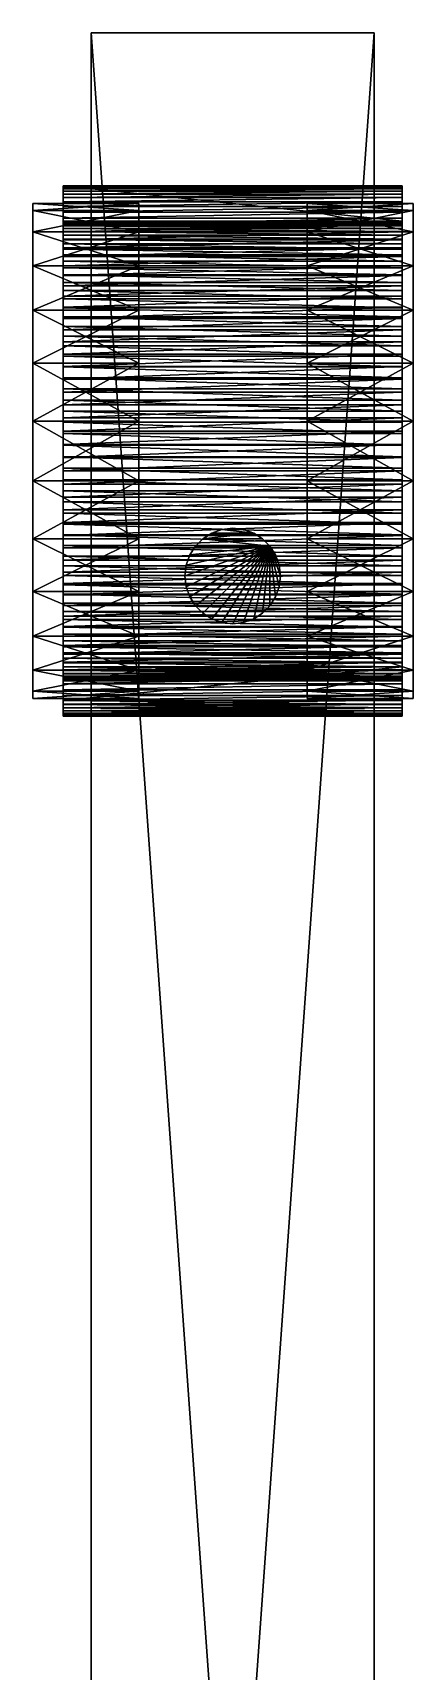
# Model space of a CAD drawing. Header units: millimetres. Extents: x -450 to 450, y -280 to 280.
# Drawn here: x -449.9 to -396.1, y 48.3 to 280 of the extents above; entities that cross this region are included whole.
import ezdxf

# ---------------------------------------------------------------- set-up
doc = ezdxf.new("R2010")
doc.units = ezdxf.units.MM
doc.layers.add('Layer02', color=34, linetype='Continuous', true_color=0xb1581b)

msp = doc.modelspace()

# ---------------------------------------------------------------- meshes
at = {"layer": 'Layer02', "color": 114, "true_color": 0x1bb158}
mesh = msp.add_polyface(dxfattribs=at)
corners = [(-401.63, -280, 80.47), (-401.63, -280, 100.47), (-441.63, -280, 100.47), (-441.63, -280, 80.47), (-401.63, 280, 80.47), (-401.63, 280, 100.47), (-441.63, 280, 100.47), (-441.63, 280, 80.47)]
mesh.append_faces([[corners[k] for k in face] for face in [(6, 4, 7)]], dxfattribs={"vtx0": -1, "color": 114})
mesh.append_faces([[corners[k] for k in face] for face in [(1, 2, 0), (5, 4, 6)]], dxfattribs={"vtx1": -1, "color": 114})
mesh.append_faces([[corners[k] for k in face] for face in [(0, 4, 5), (5, 1, 0), (1, 5, 6), (6, 2, 1), (2, 6, 7), (7, 3, 2), (3, 7, 4), (4, 0, 3), (2, 3, 0)]], dxfattribs={"vtx2": -1, "color": 114})
at = {"layer": 'Layer02', "color": 46, "true_color": 0x876e08}
mesh = msp.add_polyface(dxfattribs=at)
corners = [(-445.63, 258.36, 34.83), (-445.63, 258.3, 36.68), (-445.63, 253.31, 36.4), (-445.63, 253.36, 34.66), (-445.63, 258.15, 38.57), (-445.63, 253.18, 38.06), (-445.63, 257.92, 40.43), (-445.63, 252.97, 39.68), (-445.63, 257.59, 42.26), (-445.63, 252.69, 41.27), (-445.63, 257.18, 44.06), (-445.63, 252.34, 42.83), (-445.63, 256.69, 45.83), (-445.63, 251.91, 44.36), (-445.63, 256.1, 47.57), (-445.63, 251.4, 45.86), (-445.63, 255.42, 49.29), (-445.63, 250.82, 47.34), (-445.63, 254.65, 51), (-445.63, 250.15, 48.82), (-445.63, 253.79, 52.67), (-445.63, 249.4, 50.27), (-445.63, 252.85, 54.3), (-445.63, 248.58, 51.69), (-445.63, 251.83, 55.88), (-445.63, 247.69, 53.07), (-445.63, 250.74, 57.4), (-445.63, 246.75, 54.39), (-445.63, 249.59, 58.85), (-445.63, 245.76, 55.63), (-445.63, 248.36, 60.24), (-445.63, 244.7, 56.83), (-445.63, 247.05, 61.57), (-445.63, 243.57, 57.99), (-445.63, 245.67, 62.85), (-445.63, 242.37, 59.1), (-445.63, 244.23, 64.06), (-445.63, 241.11, 60.15)]
mesh.append_faces([[corners[k] for k in face] for face in [(0, 1, 2), (2, 3, 0), (1, 4, 5), (5, 2, 1), (4, 6, 7), (7, 5, 4), (6, 8, 9), (9, 7, 6), (8, 10, 11), (11, 9, 8), (10, 12, 13), (13, 11, 10), (12, 14, 15), (15, 13, 12), (14, 16, 17), (17, 15, 14), (16, 18, 19), (19, 17, 16), (18, 20, 21), (21, 19, 18), (20, 22, 23), (23, 21, 20), (22, 24, 25), (25, 23, 22), (24, 26, 27), (27, 25, 24), (26, 28, 29), (29, 27, 26), (28, 30, 31), (31, 29, 28), (30, 32, 33), (33, 31, 30), (32, 34, 35), (35, 33, 32), (34, 36, 37)]], dxfattribs={"vtx2": -1, "color": 46})
mesh = msp.add_polyface(dxfattribs=at)
corners = [(-445.63, 258.3, 36.68), (-445.63, 258.36, 34.83), (-397.63, 258.36, 34.83), (-445.63, 253.36, 34.66), (-445.63, 253.31, 36.4), (-397.63, 253.31, 36.4), (-445.63, 258.15, 38.57), (-397.63, 258.3, 36.68), (-445.63, 253.18, 38.06), (-397.63, 253.18, 38.06), (-445.63, 257.92, 40.43), (-397.63, 258.15, 38.57), (-445.63, 252.97, 39.68), (-397.63, 252.97, 39.68), (-445.63, 257.59, 42.26), (-397.63, 257.92, 40.43), (-445.63, 252.69, 41.27), (-397.63, 252.69, 41.27), (-445.63, 257.18, 44.06), (-397.63, 257.59, 42.26), (-445.63, 252.34, 42.83), (-397.63, 252.34, 42.83), (-445.63, 256.69, 45.83), (-397.63, 257.18, 44.06), (-445.63, 251.91, 44.36), (-397.63, 251.91, 44.36), (-445.63, 256.1, 47.57), (-397.63, 256.69, 45.83), (-445.63, 251.4, 45.86), (-397.63, 251.4, 45.86), (-445.63, 255.42, 49.29), (-397.63, 256.1, 47.57), (-445.63, 250.82, 47.34), (-397.63, 250.82, 47.34), (-445.63, 254.65, 51), (-397.63, 255.42, 49.29), (-445.63, 250.15, 48.82), (-397.63, 250.15, 48.82), (-445.63, 253.79, 52.67), (-397.63, 254.65, 51), (-445.63, 249.4, 50.27), (-397.63, 249.4, 50.27), (-445.63, 252.85, 54.3), (-397.63, 253.79, 52.67), (-445.63, 248.58, 51.69), (-397.63, 248.58, 51.69), (-445.63, 251.83, 55.88), (-397.63, 252.85, 54.3), (-445.63, 247.69, 53.07), (-397.63, 247.69, 53.07), (-445.63, 250.74, 57.4), (-397.63, 251.83, 55.88), (-445.63, 246.75, 54.39), (-397.63, 246.75, 54.39), (-445.63, 249.59, 58.85), (-397.63, 250.74, 57.4), (-445.63, 245.76, 55.63), (-397.63, 245.76, 55.63), (-445.63, 248.36, 60.24), (-397.63, 249.59, 58.85), (-445.63, 244.7, 56.83), (-397.63, 244.7, 56.83), (-445.63, 247.05, 61.57), (-397.63, 248.36, 60.24), (-445.63, 243.57, 57.99), (-397.63, 243.57, 57.99), (-445.63, 245.67, 62.85), (-397.63, 247.05, 61.57), (-445.63, 244.23, 64.06), (-397.63, 245.67, 62.85), (-445.63, 242.74, 65.2), (-397.63, 244.23, 64.06), (-397.63, 253.36, 34.66)]
mesh.append_faces([[corners[k] for k in face] for face in [(0, 1, 2), (3, 4, 5), (6, 0, 7), (4, 8, 9), (10, 6, 11), (8, 12, 13), (14, 10, 15), (12, 16, 17), (18, 14, 19), (16, 20, 21), (22, 18, 23), (20, 24, 25), (26, 22, 27), (24, 28, 29), (30, 26, 31), (28, 32, 33), (34, 30, 35), (32, 36, 37), (38, 34, 39), (36, 40, 41), (42, 38, 43), (40, 44, 45), (46, 42, 47), (44, 48, 49), (50, 46, 51), (48, 52, 53), (54, 50, 55), (52, 56, 57), (58, 54, 59), (56, 60, 61), (62, 58, 63), (60, 64, 65), (66, 62, 67), (68, 66, 69), (70, 68, 71), (1, 3, 72)]], dxfattribs={"vtx2": -1, "color": 46})
mesh = msp.add_polyface(dxfattribs=at)
corners = [(-397.63, 258.36, 34.83), (-397.63, 258.3, 36.68), (-445.63, 258.3, 36.68), (-397.63, 253.31, 36.4), (-397.63, 253.36, 34.66), (-445.63, 253.36, 34.66), (-397.63, 258.15, 38.57), (-445.63, 258.15, 38.57), (-397.63, 253.18, 38.06), (-445.63, 253.31, 36.4), (-397.63, 257.92, 40.43), (-445.63, 257.92, 40.43), (-397.63, 252.97, 39.68), (-445.63, 253.18, 38.06), (-397.63, 257.59, 42.26), (-445.63, 257.59, 42.26), (-397.63, 252.69, 41.27), (-445.63, 252.97, 39.68), (-397.63, 257.18, 44.06), (-445.63, 257.18, 44.06), (-397.63, 252.34, 42.83), (-445.63, 252.69, 41.27), (-397.63, 256.69, 45.83), (-445.63, 256.69, 45.83), (-397.63, 251.91, 44.36), (-445.63, 252.34, 42.83), (-397.63, 256.1, 47.57), (-445.63, 256.1, 47.57), (-397.63, 251.4, 45.86), (-445.63, 251.91, 44.36), (-397.63, 255.42, 49.29), (-445.63, 255.42, 49.29), (-397.63, 250.82, 47.34), (-445.63, 251.4, 45.86), (-397.63, 254.65, 51), (-445.63, 254.65, 51), (-397.63, 250.15, 48.82), (-445.63, 250.82, 47.34), (-397.63, 253.79, 52.67), (-445.63, 253.79, 52.67), (-397.63, 249.4, 50.27), (-445.63, 250.15, 48.82), (-397.63, 252.85, 54.3), (-445.63, 252.85, 54.3), (-397.63, 248.58, 51.69), (-445.63, 249.4, 50.27), (-397.63, 251.83, 55.88), (-445.63, 251.83, 55.88), (-397.63, 247.69, 53.07), (-445.63, 248.58, 51.69), (-397.63, 250.74, 57.4), (-445.63, 250.74, 57.4), (-397.63, 246.75, 54.39), (-445.63, 247.69, 53.07), (-397.63, 249.59, 58.85), (-445.63, 249.59, 58.85), (-397.63, 245.76, 55.63), (-445.63, 246.75, 54.39), (-397.63, 248.36, 60.24), (-445.63, 248.36, 60.24), (-397.63, 244.7, 56.83), (-445.63, 245.76, 55.63), (-397.63, 247.05, 61.57), (-445.63, 247.05, 61.57), (-397.63, 243.57, 57.99), (-445.63, 244.7, 56.83), (-397.63, 245.67, 62.85), (-445.63, 245.67, 62.85), (-397.63, 244.23, 64.06), (-445.63, 244.23, 64.06), (-397.63, 242.74, 65.2), (-445.63, 242.74, 65.2)]
mesh.append_faces([[corners[k] for k in face] for face in [(0, 1, 2), (3, 4, 5), (1, 6, 7), (8, 3, 9), (6, 10, 11), (12, 8, 13), (10, 14, 15), (16, 12, 17), (14, 18, 19), (20, 16, 21), (18, 22, 23), (24, 20, 25), (22, 26, 27), (28, 24, 29), (26, 30, 31), (32, 28, 33), (30, 34, 35), (36, 32, 37), (34, 38, 39), (40, 36, 41), (38, 42, 43), (44, 40, 45), (42, 46, 47), (48, 44, 49), (46, 50, 51), (52, 48, 53), (50, 54, 55), (56, 52, 57), (54, 58, 59), (60, 56, 61), (58, 62, 63), (64, 60, 65), (62, 66, 67), (66, 68, 69), (68, 70, 71)]], dxfattribs={"vtx2": -1, "color": 46})
mesh = msp.add_polyface(dxfattribs=at)
corners = [(-397.63, 253.36, 34.66), (-397.63, 253.31, 36.4), (-397.63, 258.3, 36.68), (-397.63, 258.36, 34.83), (-397.63, 253.18, 38.06), (-397.63, 258.15, 38.57), (-397.63, 252.97, 39.68), (-397.63, 257.92, 40.43), (-397.63, 252.69, 41.27), (-397.63, 257.59, 42.26), (-397.63, 252.34, 42.83), (-397.63, 257.18, 44.06), (-397.63, 251.91, 44.36), (-397.63, 256.69, 45.83), (-397.63, 251.4, 45.86), (-397.63, 256.1, 47.57), (-397.63, 250.82, 47.34), (-397.63, 255.42, 49.29), (-397.63, 250.15, 48.82), (-397.63, 254.65, 51), (-397.63, 249.4, 50.27), (-397.63, 253.79, 52.67), (-397.63, 248.58, 51.69), (-397.63, 252.85, 54.3), (-397.63, 247.69, 53.07), (-397.63, 251.83, 55.88), (-397.63, 246.75, 54.39), (-397.63, 250.74, 57.4), (-397.63, 245.76, 55.63), (-397.63, 249.59, 58.85), (-397.63, 244.7, 56.83), (-397.63, 248.36, 60.24), (-397.63, 243.57, 57.99), (-397.63, 247.05, 61.57), (-397.63, 242.37, 59.1), (-397.63, 245.67, 62.85), (-397.63, 244.23, 64.06), (-445.63, 258.36, 34.83)]
mesh.append_faces([[corners[k] for k in face] for face in [(3, 37, 0)]], dxfattribs={"vtx1": -1, "color": 46})
mesh.append_faces([[corners[k] for k in face] for face in [(0, 1, 2), (2, 3, 0), (1, 4, 5), (5, 2, 1), (4, 6, 7), (7, 5, 4), (6, 8, 9), (9, 7, 6), (8, 10, 11), (11, 9, 8), (10, 12, 13), (13, 11, 10), (12, 14, 15), (15, 13, 12), (14, 16, 17), (17, 15, 14), (16, 18, 19), (19, 17, 16), (18, 20, 21), (21, 19, 18), (20, 22, 23), (23, 21, 20), (22, 24, 25), (25, 23, 22), (24, 26, 27), (27, 25, 24), (26, 28, 29), (29, 27, 26), (28, 30, 31), (31, 29, 28), (30, 32, 33), (33, 31, 30), (32, 34, 35), (35, 33, 32), (36, 35, 34)]], dxfattribs={"vtx2": -1, "color": 46})
at = {"layer": 'Layer02', "color": 53, "true_color": 0xc6e157}
mesh = msp.add_polyface(dxfattribs=at)
corners = [(-449.92, 220.86, 34.74), (-449.92, 185.86, 34.74), (-449.92, 186.88, 43.12), (-449.92, 189.87, 51.01), (-449.92, 194.67, 57.95), (-449.92, 200.98, 63.55), (-449.92, 208.45, 67.47), (-449.92, 216.64, 69.49), (-449.92, 225.08, 69.49), (-449.92, 233.27, 67.47), (-449.92, 240.75, 63.55), (-449.92, 247.06, 57.95), (-449.92, 251.85, 51.01), (-449.92, 254.85, 43.12), (-449.92, 255.86, 34.74), (-449.92, 254.85, 26.37), (-449.92, 251.85, 18.48), (-449.92, 247.06, 11.54), (-449.92, 240.75, 5.94), (-449.92, 233.27, 2.02), (-449.92, 225.08, 0), (-449.92, 216.64, 0), (-449.92, 208.45, 2.02), (-449.92, 200.98, 5.94), (-449.92, 194.67, 11.54), (-449.92, 189.87, 18.48), (-449.92, 186.88, 26.37), (-434.92, 185.86, 34.74), (-434.92, 186.88, 43.12), (-434.92, 189.87, 51.01), (-434.92, 194.67, 57.95), (-434.92, 200.98, 63.55), (-434.92, 208.45, 67.47), (-434.92, 216.64, 69.49), (-434.92, 225.08, 69.49), (-434.92, 233.27, 67.47), (-434.92, 240.75, 63.55), (-434.92, 247.06, 57.95), (-434.92, 251.85, 51.01), (-434.92, 254.85, 43.12), (-434.92, 255.86, 34.74), (-434.92, 254.85, 26.37), (-434.92, 251.85, 18.48), (-434.92, 247.06, 11.54), (-434.92, 240.75, 5.94), (-434.92, 233.27, 2.02), (-434.92, 225.08, 0), (-434.92, 216.64, 0), (-434.92, 208.45, 2.02), (-434.92, 200.98, 5.94), (-434.92, 194.67, 11.54), (-434.92, 189.87, 18.48), (-434.92, 186.88, 26.37), (-434.92, 220.86, 34.74)]
mesh.append_faces([[corners[k] for k in face] for face in [(1, 28, 27), (2, 29, 28), (3, 30, 29), (4, 31, 30), (5, 32, 31), (6, 33, 32), (7, 34, 33), (8, 35, 34), (9, 36, 35), (10, 37, 36), (11, 38, 37), (12, 39, 38), (13, 40, 39), (14, 41, 40), (15, 42, 41), (16, 43, 42), (17, 44, 43), (18, 45, 44), (19, 46, 45), (20, 47, 46), (21, 48, 47), (22, 49, 48), (23, 50, 49), (24, 51, 50), (25, 52, 51), (26, 27, 52)]], dxfattribs={"vtx0": -1, "color": 53})
mesh.append_faces([[corners[k] for k in face] for face in [(0, 2, 1), (0, 3, 2), (0, 4, 3), (0, 5, 4), (0, 6, 5), (0, 7, 6), (0, 8, 7), (0, 9, 8), (0, 10, 9), (0, 11, 10), (0, 12, 11), (0, 13, 12), (0, 14, 13), (0, 15, 14), (0, 16, 15), (0, 17, 16), (0, 18, 17), (0, 19, 18), (0, 20, 19), (0, 21, 20), (0, 22, 21), (0, 23, 22), (0, 24, 23), (0, 25, 24), (0, 26, 25), (0, 1, 26), (53, 27, 28), (53, 28, 29), (53, 29, 30), (53, 30, 31), (53, 31, 32), (53, 32, 33), (53, 33, 34), (53, 34, 35), (53, 35, 36), (53, 36, 37), (53, 37, 38), (53, 38, 39), (53, 39, 40), (53, 40, 41), (53, 41, 42), (53, 42, 43), (53, 43, 44), (53, 44, 45), (53, 45, 46), (53, 46, 47), (53, 47, 48), (53, 48, 49), (53, 49, 50), (53, 50, 51), (53, 51, 52), (53, 52, 27)]], dxfattribs={"vtx0": -1, "vtx2": -1, "color": 53})
mesh.append_faces([[corners[k] for k in face] for face in [(1, 2, 28), (2, 3, 29), (3, 4, 30), (4, 5, 31), (5, 6, 32), (6, 7, 33), (7, 8, 34), (8, 9, 35), (9, 10, 36), (10, 11, 37), (11, 12, 38), (12, 13, 39), (13, 14, 40), (14, 15, 41), (15, 16, 42), (16, 17, 43), (17, 18, 44), (18, 19, 45), (19, 20, 46), (20, 21, 47), (21, 22, 48), (22, 23, 49), (23, 24, 50), (24, 25, 51), (25, 26, 52), (26, 1, 27)]], dxfattribs={"vtx2": -1, "color": 53})
mesh = msp.add_polyface(dxfattribs=at)
corners = [(-411.08, 220.86, 34.74), (-411.08, 185.86, 34.74), (-411.08, 186.88, 43.12), (-411.08, 189.87, 51.01), (-411.08, 194.67, 57.95), (-411.08, 200.98, 63.55), (-411.08, 208.45, 67.47), (-411.08, 216.64, 69.49), (-411.08, 225.08, 69.49), (-411.08, 233.27, 67.47), (-411.08, 240.75, 63.55), (-411.08, 247.06, 57.95), (-411.08, 251.85, 51.01), (-411.08, 254.85, 43.12), (-411.08, 255.86, 34.74), (-411.08, 254.85, 26.37), (-411.08, 251.85, 18.48), (-411.08, 247.06, 11.54), (-411.08, 240.75, 5.94), (-411.08, 233.27, 2.02), (-411.08, 225.08, 0), (-411.08, 216.64, 0), (-411.08, 208.45, 2.02), (-411.08, 200.98, 5.94), (-411.08, 194.67, 11.54), (-411.08, 189.87, 18.48), (-411.08, 186.88, 26.37), (-396.08, 185.86, 34.74), (-396.08, 186.88, 43.12), (-396.08, 189.87, 51.01), (-396.08, 194.67, 57.95), (-396.08, 200.98, 63.55), (-396.08, 208.45, 67.47), (-396.08, 216.64, 69.49), (-396.08, 225.08, 69.49), (-396.08, 233.27, 67.47), (-396.08, 240.75, 63.55), (-396.08, 247.06, 57.95), (-396.08, 251.85, 51.01), (-396.08, 254.85, 43.12), (-396.08, 255.86, 34.74), (-396.08, 254.85, 26.37), (-396.08, 251.85, 18.48), (-396.08, 247.06, 11.54), (-396.08, 240.75, 5.94), (-396.08, 233.27, 2.02), (-396.08, 225.08, 0), (-396.08, 216.64, 0), (-396.08, 208.45, 2.02), (-396.08, 200.98, 5.94), (-396.08, 194.67, 11.54), (-396.08, 189.87, 18.48), (-396.08, 186.88, 26.37), (-396.08, 220.86, 34.74)]
mesh.append_faces([[corners[k] for k in face] for face in [(1, 28, 27), (2, 29, 28), (3, 30, 29), (4, 31, 30), (5, 32, 31), (6, 33, 32), (7, 34, 33), (8, 35, 34), (9, 36, 35), (10, 37, 36), (11, 38, 37), (12, 39, 38), (13, 40, 39), (14, 41, 40), (15, 42, 41), (16, 43, 42), (17, 44, 43), (18, 45, 44), (19, 46, 45), (20, 47, 46), (21, 48, 47), (22, 49, 48), (23, 50, 49), (24, 51, 50), (25, 52, 51), (26, 27, 52)]], dxfattribs={"vtx0": -1, "color": 53})
mesh.append_faces([[corners[k] for k in face] for face in [(0, 2, 1), (0, 3, 2), (0, 4, 3), (0, 5, 4), (0, 6, 5), (0, 7, 6), (0, 8, 7), (0, 9, 8), (0, 10, 9), (0, 11, 10), (0, 12, 11), (0, 13, 12), (0, 14, 13), (0, 15, 14), (0, 16, 15), (0, 17, 16), (0, 18, 17), (0, 19, 18), (0, 20, 19), (0, 21, 20), (0, 22, 21), (0, 23, 22), (0, 24, 23), (0, 25, 24), (0, 26, 25), (0, 1, 26), (53, 27, 28), (53, 28, 29), (53, 29, 30), (53, 30, 31), (53, 31, 32), (53, 32, 33), (53, 33, 34), (53, 34, 35), (53, 35, 36), (53, 36, 37), (53, 37, 38), (53, 38, 39), (53, 39, 40), (53, 40, 41), (53, 41, 42), (53, 42, 43), (53, 43, 44), (53, 44, 45), (53, 45, 46), (53, 46, 47), (53, 47, 48), (53, 48, 49), (53, 49, 50), (53, 50, 51), (53, 51, 52), (53, 52, 27)]], dxfattribs={"vtx0": -1, "vtx2": -1, "color": 53})
mesh.append_faces([[corners[k] for k in face] for face in [(1, 2, 28), (2, 3, 29), (3, 4, 30), (4, 5, 31), (5, 6, 32), (6, 7, 33), (7, 8, 34), (8, 9, 35), (9, 10, 36), (10, 11, 37), (11, 12, 38), (12, 13, 39), (13, 14, 40), (14, 15, 41), (15, 16, 42), (16, 17, 43), (17, 18, 44), (18, 19, 45), (19, 20, 46), (20, 21, 47), (21, 22, 48), (22, 23, 49), (23, 24, 50), (24, 25, 51), (25, 26, 52), (26, 1, 27)]], dxfattribs={"vtx2": -1, "color": 53})
at = {"layer": 'Layer02', "color": 46, "true_color": 0x876e08}
mesh = msp.add_polyface(dxfattribs=at)
corners = [(-445.63, 243.57, 57.99), (-445.63, 242.37, 59.1), (-397.63, 242.37, 59.1), (-445.63, 241.11, 60.15), (-445.63, 245.67, 62.85), (-397.63, 241.11, 60.15), (-445.63, 244.23, 64.06), (-445.63, 242.74, 65.2), (-445.63, 239.81, 61.14), (-397.63, 239.81, 61.14), (-445.63, 241.19, 66.25), (-397.63, 242.74, 65.2), (-445.63, 238.47, 62.06), (-397.63, 238.47, 62.06), (-445.63, 239.61, 67.22), (-397.63, 241.19, 66.25), (-445.63, 237.11, 62.89), (-397.63, 237.11, 62.89), (-445.63, 237.99, 68.11), (-397.63, 239.61, 67.22), (-445.63, 235.71, 63.65), (-397.63, 235.71, 63.65), (-445.63, 236.3, 68.91), (-397.63, 237.99, 68.11), (-445.63, 234.25, 64.35), (-397.63, 234.25, 64.35), (-445.63, 234.57, 69.64), (-397.63, 236.3, 68.91), (-445.63, 232.74, 64.98), (-397.63, 232.74, 64.98), (-445.63, 232.8, 70.28), (-397.63, 234.57, 69.64), (-445.63, 231.2, 65.54), (-397.63, 231.2, 65.54), (-445.63, 231, 70.84), (-397.63, 232.8, 70.28), (-445.63, 229.64, 66.03), (-397.63, 229.64, 66.03), (-445.63, 229.19, 71.31), (-397.63, 231, 70.84)]
mesh.append_faces([[corners[k] for k in face] for face in [(0, 1, 2), (3, 1, 4), (1, 3, 5), (6, 7, 8), (8, 3, 6), (3, 8, 9), (10, 7, 11), (7, 10, 12), (12, 8, 7), (8, 12, 13), (14, 10, 15), (10, 14, 16), (16, 12, 10), (12, 16, 17), (18, 14, 19), (14, 18, 20), (20, 16, 14), (16, 20, 21), (22, 18, 23), (18, 22, 24), (24, 20, 18), (20, 24, 25), (26, 22, 27), (22, 26, 28), (28, 24, 22), (24, 28, 29), (30, 26, 31), (26, 30, 32), (32, 28, 26), (28, 32, 33), (34, 30, 35), (30, 34, 36), (36, 32, 30), (32, 36, 37), (38, 34, 39)]], dxfattribs={"vtx2": -1, "color": 46})
mesh = msp.add_polyface(dxfattribs=at)
corners = [(-397.63, 242.37, 59.1), (-397.63, 243.57, 57.99), (-445.63, 243.57, 57.99), (-397.63, 241.11, 60.15), (-397.63, 244.23, 64.06), (-445.63, 242.37, 59.1), (-397.63, 239.81, 61.14), (-397.63, 242.74, 65.2), (-445.63, 241.11, 60.15), (-397.63, 238.47, 62.06), (-397.63, 241.19, 66.25), (-445.63, 241.19, 66.25), (-445.63, 239.81, 61.14), (-397.63, 237.11, 62.89), (-397.63, 239.61, 67.22), (-445.63, 239.61, 67.22), (-445.63, 238.47, 62.06), (-397.63, 235.71, 63.65), (-397.63, 237.99, 68.11), (-445.63, 237.99, 68.11), (-445.63, 237.11, 62.89), (-397.63, 234.25, 64.35), (-397.63, 236.3, 68.91), (-445.63, 236.3, 68.91), (-445.63, 235.71, 63.65), (-397.63, 232.74, 64.98), (-397.63, 234.57, 69.64), (-445.63, 234.57, 69.64), (-445.63, 234.25, 64.35), (-397.63, 231.2, 65.54), (-397.63, 232.8, 70.28), (-445.63, 232.8, 70.28), (-445.63, 232.74, 64.98), (-397.63, 229.64, 66.03), (-397.63, 231, 70.84), (-445.63, 231, 70.84), (-445.63, 231.2, 65.54), (-397.63, 229.19, 71.31)]
mesh.append_faces([[corners[k] for k in face] for face in [(0, 1, 2), (0, 3, 4), (3, 0, 5), (3, 6, 7), (7, 4, 3), (6, 3, 8), (6, 9, 10), (10, 7, 6), (7, 10, 11), (9, 6, 12), (9, 13, 14), (14, 10, 9), (10, 14, 15), (13, 9, 16), (13, 17, 18), (18, 14, 13), (14, 18, 19), (17, 13, 20), (17, 21, 22), (22, 18, 17), (18, 22, 23), (21, 17, 24), (21, 25, 26), (26, 22, 21), (22, 26, 27), (25, 21, 28), (25, 29, 30), (30, 26, 25), (26, 30, 31), (29, 25, 32), (29, 33, 34), (34, 30, 29), (30, 34, 35), (33, 29, 36), (37, 34, 33)]], dxfattribs={"vtx2": -1, "color": 46})
mesh = msp.add_polyface(dxfattribs=at)
corners = [(-445.63, 231, 70.84), (-445.63, 229.19, 71.31), (-445.63, 228.07, 66.43), (-445.63, 229.64, 66.03), (-397.63, 228.07, 66.43), (-445.63, 227.38, 71.68), (-397.63, 229.19, 71.31), (-445.63, 226.51, 66.75), (-397.63, 226.51, 66.75), (-445.63, 225.54, 71.95), (-397.63, 227.38, 71.68), (-445.63, 224.93, 66.99), (-397.63, 224.93, 66.99), (-445.63, 223.68, 72.13), (-397.63, 225.54, 71.95), (-445.63, 223.32, 67.14), (-397.63, 223.32, 67.14), (-445.63, 221.8, 72.22), (-397.63, 223.68, 72.13), (-445.63, 221.68, 67.22), (-397.63, 221.68, 67.22), (-445.63, 219.92, 72.22), (-397.63, 221.8, 72.22), (-445.63, 220.04, 67.22), (-397.63, 220.04, 67.22), (-445.63, 218.04, 72.13), (-397.63, 219.92, 72.22), (-445.63, 218.41, 67.14), (-397.63, 218.41, 67.14), (-445.63, 216.18, 71.95), (-397.63, 218.04, 72.13), (-445.63, 216.8, 66.99), (-397.63, 216.8, 66.99), (-445.63, 214.35, 71.68), (-397.63, 216.18, 71.95), (-445.63, 215.22, 66.75), (-397.63, 215.22, 66.75)]
mesh.append_faces([[corners[k] for k in face] for face in [(0, 1, 2), (2, 3, 0), (3, 2, 4), (5, 1, 6), (1, 5, 7), (7, 2, 1), (2, 7, 8), (9, 5, 10), (5, 9, 11), (11, 7, 5), (7, 11, 12), (13, 9, 14), (9, 13, 15), (15, 11, 9), (11, 15, 16), (17, 13, 18), (13, 17, 19), (19, 15, 13), (15, 19, 20), (21, 17, 22), (17, 21, 23), (23, 19, 17), (19, 23, 24), (25, 21, 26), (21, 25, 27), (27, 23, 21), (23, 27, 28), (29, 25, 30), (25, 29, 31), (31, 27, 25), (27, 31, 32), (33, 29, 34), (29, 33, 35), (35, 31, 29), (31, 35, 36)]], dxfattribs={"vtx2": -1, "color": 46})
mesh = msp.add_polyface(dxfattribs=at)
corners = [(-397.63, 229.64, 66.03), (-397.63, 228.07, 66.43), (-397.63, 229.19, 71.31), (-397.63, 231, 70.84), (-445.63, 229.19, 71.31), (-445.63, 229.64, 66.03), (-397.63, 226.51, 66.75), (-397.63, 227.38, 71.68), (-445.63, 227.38, 71.68), (-445.63, 228.07, 66.43), (-397.63, 224.93, 66.99), (-397.63, 225.54, 71.95), (-445.63, 225.54, 71.95), (-445.63, 226.51, 66.75), (-397.63, 223.32, 67.14), (-397.63, 223.68, 72.13), (-445.63, 223.68, 72.13), (-445.63, 224.93, 66.99), (-397.63, 221.68, 67.22), (-397.63, 221.8, 72.22), (-445.63, 221.8, 72.22), (-445.63, 223.32, 67.14), (-397.63, 220.04, 67.22), (-397.63, 219.92, 72.22), (-445.63, 219.92, 72.22), (-445.63, 221.68, 67.22), (-397.63, 218.41, 67.14), (-397.63, 218.04, 72.13), (-445.63, 218.04, 72.13), (-445.63, 220.04, 67.22), (-397.63, 216.8, 66.99), (-397.63, 216.18, 71.95), (-445.63, 216.18, 71.95), (-445.63, 218.41, 67.14), (-397.63, 215.22, 66.75), (-397.63, 214.35, 71.68), (-445.63, 214.35, 71.68), (-445.63, 216.8, 66.99)]
mesh.append_faces([[corners[k] for k in face] for face in [(0, 1, 2), (3, 2, 4), (1, 0, 5), (1, 6, 7), (7, 2, 1), (2, 7, 8), (6, 1, 9), (6, 10, 11), (11, 7, 6), (7, 11, 12), (10, 6, 13), (10, 14, 15), (15, 11, 10), (11, 15, 16), (14, 10, 17), (14, 18, 19), (19, 15, 14), (15, 19, 20), (18, 14, 21), (18, 22, 23), (23, 19, 18), (19, 23, 24), (22, 18, 25), (22, 26, 27), (27, 23, 22), (23, 27, 28), (26, 22, 29), (26, 30, 31), (31, 27, 26), (27, 31, 32), (30, 26, 33), (30, 34, 35), (35, 31, 30), (31, 35, 36), (34, 30, 37)]], dxfattribs={"vtx2": -1, "color": 46})
mesh = msp.add_polyface(dxfattribs=at)
corners = [(-445.63, 212.54, 71.31), (-445.63, 214.35, 71.68), (-397.63, 214.35, 71.68), (-445.63, 213.66, 66.43), (-445.63, 215.22, 66.75), (-397.63, 213.66, 66.43), (-445.63, 210.73, 70.84), (-397.63, 212.54, 71.31), (-445.63, 212.09, 66.03), (-397.63, 212.09, 66.03), (-445.63, 208.93, 70.28), (-397.63, 210.73, 70.84), (-445.63, 210.53, 65.54), (-397.63, 210.53, 65.54), (-445.63, 207.16, 69.64), (-397.63, 208.93, 70.28), (-445.63, 208.98, 64.98), (-397.63, 208.98, 64.98), (-445.63, 205.43, 68.91), (-397.63, 207.16, 69.64), (-445.63, 207.48, 64.35), (-397.63, 207.48, 64.35), (-445.63, 203.74, 68.11), (-397.63, 205.43, 68.91), (-445.63, 206.01, 63.65), (-397.63, 206.01, 63.65), (-445.63, 202.11, 67.22), (-397.63, 203.74, 68.11), (-445.63, 204.61, 62.89), (-397.63, 204.61, 62.89), (-445.63, 200.53, 66.25), (-397.63, 202.11, 67.22), (-445.63, 203.25, 62.06), (-397.63, 203.25, 62.06), (-445.63, 201.92, 61.14), (-397.63, 201.92, 61.14), (-445.63, 200.62, 60.15), (-445.63, 198.99, 65.2), (-397.63, 200.62, 60.15)]
mesh.append_faces([[corners[k] for k in face] for face in [(0, 1, 2), (1, 0, 3), (3, 4, 1), (4, 3, 5), (6, 0, 7), (0, 6, 8), (8, 3, 0), (3, 8, 9), (10, 6, 11), (6, 10, 12), (12, 8, 6), (8, 12, 13), (14, 10, 15), (10, 14, 16), (16, 12, 10), (12, 16, 17), (18, 14, 19), (14, 18, 20), (20, 16, 14), (16, 20, 21), (22, 18, 23), (18, 22, 24), (24, 20, 18), (20, 24, 25), (26, 22, 27), (22, 26, 28), (28, 24, 22), (24, 28, 29), (30, 26, 31), (26, 30, 32), (32, 28, 26), (28, 32, 33), (34, 32, 30), (32, 34, 35), (36, 34, 37), (34, 36, 38)]], dxfattribs={"vtx2": -1, "color": 46})
mesh = msp.add_polyface(dxfattribs=at)
corners = [(-397.63, 215.22, 66.75), (-397.63, 213.66, 66.43), (-397.63, 212.54, 71.31), (-397.63, 214.35, 71.68), (-445.63, 212.54, 71.31), (-445.63, 215.22, 66.75), (-397.63, 212.09, 66.03), (-397.63, 210.73, 70.84), (-445.63, 210.73, 70.84), (-445.63, 213.66, 66.43), (-397.63, 210.53, 65.54), (-397.63, 208.93, 70.28), (-445.63, 208.93, 70.28), (-445.63, 212.09, 66.03), (-397.63, 208.98, 64.98), (-397.63, 207.16, 69.64), (-445.63, 207.16, 69.64), (-445.63, 210.53, 65.54), (-397.63, 207.48, 64.35), (-397.63, 205.43, 68.91), (-445.63, 205.43, 68.91), (-445.63, 208.98, 64.98), (-397.63, 206.01, 63.65), (-397.63, 203.74, 68.11), (-445.63, 203.74, 68.11), (-445.63, 207.48, 64.35), (-397.63, 204.61, 62.89), (-397.63, 202.11, 67.22), (-445.63, 202.11, 67.22), (-445.63, 206.01, 63.65), (-397.63, 203.25, 62.06), (-397.63, 200.53, 66.25), (-445.63, 200.53, 66.25), (-445.63, 204.61, 62.89), (-397.63, 201.92, 61.14), (-397.63, 198.99, 65.2), (-445.63, 203.25, 62.06), (-397.63, 200.62, 60.15), (-445.63, 201.92, 61.14)]
mesh.append_faces([[corners[k] for k in face] for face in [(0, 1, 2), (2, 3, 0), (3, 2, 4), (1, 0, 5), (1, 6, 7), (7, 2, 1), (2, 7, 8), (6, 1, 9), (6, 10, 11), (11, 7, 6), (7, 11, 12), (10, 6, 13), (10, 14, 15), (15, 11, 10), (11, 15, 16), (14, 10, 17), (14, 18, 19), (19, 15, 14), (15, 19, 20), (18, 14, 21), (18, 22, 23), (23, 19, 18), (19, 23, 24), (22, 18, 25), (22, 26, 27), (27, 23, 22), (23, 27, 28), (26, 22, 29), (26, 30, 31), (31, 27, 26), (27, 31, 32), (30, 26, 33), (30, 34, 35), (35, 31, 30), (34, 30, 36), (37, 34, 38)]], dxfattribs={"vtx2": -1, "color": 46})
at = {"layer": 'Layer02', "color": 221, "true_color": 0xe59ad7}
mesh = msp.add_polyface(dxfattribs=at)
corners = [(-421.63, 196.44, 60.08), (-420.08, 196.62, 60.08), (-418.66, 197.12, 60.08), (-417.41, 197.92, 60.08), (-416.36, 198.97, 60.08), (-415.56, 200.22, 60.08), (-415.06, 201.64, 60.08), (-414.88, 203.19, 60.08), (-415.06, 204.73, 60.08), (-415.56, 206.16, 60.08), (-416.36, 207.41, 60.08), (-417.41, 208.45, 60.08), (-418.66, 209.25, 60.08), (-420.08, 209.76, 60.08), (-421.63, 209.94, 60.08), (-423.17, 209.76, 60.08), (-424.59, 209.25, 60.08), (-425.85, 208.45, 60.08), (-426.89, 207.41, 60.08), (-427.69, 206.16, 60.08), (-428.2, 204.73, 60.08), (-428.38, 203.19, 60.08), (-428.2, 201.64, 60.08), (-427.69, 200.22, 60.08), (-426.89, 198.97, 60.08), (-425.85, 197.92, 60.08), (-424.59, 197.12, 60.08), (-423.17, 196.62, 60.08), (-421.63, 196.44, 89.37), (-420.08, 196.62, 89.37), (-418.66, 197.12, 89.37), (-417.41, 197.92, 89.37), (-416.36, 198.97, 89.37), (-415.56, 200.22, 89.37), (-415.06, 201.64, 89.37), (-414.88, 203.19, 89.37), (-415.06, 204.73, 89.37), (-415.56, 206.16, 89.37), (-416.36, 207.41, 89.37), (-417.41, 208.45, 89.37), (-418.66, 209.25, 89.37), (-420.08, 209.76, 89.37), (-421.63, 209.94, 89.37), (-423.17, 209.76, 89.37), (-424.59, 209.25, 89.37), (-425.85, 208.45, 89.37), (-426.89, 207.41, 89.37), (-427.69, 206.16, 89.37), (-428.2, 204.73, 89.37), (-428.38, 203.19, 89.37), (-428.2, 201.64, 89.37), (-427.69, 200.22, 89.37), (-426.89, 198.97, 89.37), (-425.85, 197.92, 89.37), (-424.59, 197.12, 89.37), (-423.17, 196.62, 89.37)]
mesh.append_faces([[corners[k] for k in face] for face in [(10, 8, 9), (41, 43, 42)]], dxfattribs={"vtx0": -1, "color": 221})
mesh.append_faces([[corners[k] for k in face] for face in [(40, 43, 41), (39, 45, 40), (38, 45, 39)]], dxfattribs={"vtx0": -1, "vtx1": -1, "color": 221})
mesh.append_faces([[corners[k] for k in face] for face in [(12, 15, 16), (12, 16, 17), (10, 17, 18), (10, 18, 19), (10, 19, 20), (10, 20, 21), (10, 21, 22), (10, 22, 23), (10, 23, 24), (10, 24, 25), (10, 25, 26), (10, 26, 27), (10, 27, 0), (10, 0, 1), (10, 1, 2), (10, 2, 3), (10, 3, 4), (10, 4, 5), (10, 5, 6), (10, 6, 7), (10, 7, 8), (40, 44, 43), (40, 45, 44), (38, 46, 45), (38, 47, 46), (38, 48, 47), (38, 49, 48), (38, 50, 49), (38, 51, 50), (38, 52, 51), (38, 53, 52), (38, 54, 53), (38, 55, 54), (38, 28, 55), (38, 29, 28), (38, 30, 29), (38, 31, 30), (38, 32, 31), (38, 33, 32), (38, 34, 33), (38, 35, 34), (38, 36, 35)]], dxfattribs={"vtx0": -1, "vtx2": -1, "color": 221})
mesh.append_faces([[corners[k] for k in face] for face in [(12, 13, 15), (11, 12, 17), (10, 11, 17)]], dxfattribs={"vtx1": -1, "vtx2": -1, "color": 221})
mesh.append_faces([[corners[k] for k in face] for face in [(0, 28, 29), (29, 1, 0), (1, 29, 30), (30, 2, 1), (2, 30, 31), (31, 3, 2), (3, 31, 32), (32, 4, 3), (4, 32, 33), (33, 5, 4), (5, 33, 34), (34, 6, 5), (6, 34, 35), (35, 7, 6), (7, 35, 36), (36, 8, 7), (8, 36, 37), (37, 9, 8), (9, 37, 38), (38, 10, 9), (10, 38, 39), (39, 11, 10), (11, 39, 40), (40, 12, 11), (12, 40, 41), (41, 13, 12), (13, 41, 42), (42, 14, 13), (14, 42, 43), (43, 15, 14), (15, 43, 44), (44, 16, 15), (16, 44, 45), (45, 17, 16), (17, 45, 46), (46, 18, 17), (18, 46, 47), (47, 19, 18), (19, 47, 48), (48, 20, 19), (20, 48, 49), (49, 21, 20), (21, 49, 50), (50, 22, 21), (22, 50, 51), (51, 23, 22), (23, 51, 52), (52, 24, 23), (24, 52, 53), (53, 25, 24), (25, 53, 54), (54, 26, 25), (26, 54, 55), (55, 27, 26), (27, 55, 28), (28, 0, 27), (13, 14, 15), (38, 37, 36)]], dxfattribs={"vtx2": -1, "color": 221})
at = {"layer": 'Layer02', "color": 46, "true_color": 0x876e08}
mesh = msp.add_polyface(dxfattribs=at)
corners = [(-445.63, 198.99, 65.2), (-445.63, 200.53, 66.25), (-397.63, 200.53, 66.25), (-445.63, 201.92, 61.14), (-445.63, 197.49, 64.06), (-397.63, 198.99, 65.2), (-445.63, 200.62, 60.15), (-445.63, 196.05, 62.85), (-397.63, 197.49, 64.06), (-445.63, 199.36, 59.1), (-397.63, 199.36, 59.1), (-445.63, 194.67, 61.57), (-397.63, 196.05, 62.85), (-445.63, 198.16, 57.99), (-397.63, 198.16, 57.99), (-445.63, 193.36, 60.24), (-397.63, 194.67, 61.57), (-445.63, 197.02, 56.83), (-397.63, 197.02, 56.83), (-445.63, 192.14, 58.85), (-397.63, 193.36, 60.24), (-445.63, 195.97, 55.63), (-397.63, 195.97, 55.63), (-445.63, 190.98, 57.4), (-397.63, 192.14, 58.85), (-445.63, 194.98, 54.39), (-397.63, 194.98, 54.39), (-445.63, 189.9, 55.88), (-397.63, 190.98, 57.4), (-445.63, 194.03, 53.07), (-397.63, 194.03, 53.07), (-445.63, 188.88, 54.3), (-445.63, 193.15, 51.69), (-397.63, 193.15, 51.69), (-445.63, 192.33, 50.27), (-397.63, 192.33, 50.27), (-445.63, 191.58, 48.82), (-397.63, 191.58, 48.82), (-445.63, 190.91, 47.34), (-397.63, 190.91, 47.34)]
mesh.append_faces([[corners[k] for k in face] for face in [(0, 1, 2), (1, 0, 3), (4, 0, 5), (0, 4, 6), (7, 4, 8), (4, 7, 9), (9, 6, 4), (6, 9, 10), (11, 7, 12), (7, 11, 13), (13, 9, 7), (9, 13, 14), (15, 11, 16), (11, 15, 17), (17, 13, 11), (13, 17, 18), (19, 15, 20), (15, 19, 21), (21, 17, 15), (17, 21, 22), (23, 19, 24), (19, 23, 25), (25, 21, 19), (21, 25, 26), (27, 23, 28), (23, 27, 29), (29, 25, 23), (25, 29, 30), (27, 31, 32), (32, 29, 27), (29, 32, 33), (34, 32, 31), (32, 34, 35), (34, 36, 37), (36, 38, 39)]], dxfattribs={"vtx2": -1, "color": 46})
mesh = msp.add_polyface(dxfattribs=at)
corners = [(-397.63, 200.53, 66.25), (-397.63, 198.99, 65.2), (-445.63, 198.99, 65.2), (-397.63, 201.92, 61.14), (-397.63, 200.62, 60.15), (-397.63, 197.49, 64.06), (-445.63, 197.49, 64.06), (-397.63, 199.36, 59.1), (-397.63, 196.05, 62.85), (-445.63, 196.05, 62.85), (-445.63, 200.62, 60.15), (-397.63, 198.16, 57.99), (-397.63, 194.67, 61.57), (-445.63, 194.67, 61.57), (-445.63, 199.36, 59.1), (-397.63, 197.02, 56.83), (-397.63, 193.36, 60.24), (-445.63, 193.36, 60.24), (-445.63, 198.16, 57.99), (-397.63, 195.97, 55.63), (-397.63, 192.14, 58.85), (-445.63, 192.14, 58.85), (-445.63, 197.02, 56.83), (-397.63, 194.98, 54.39), (-397.63, 190.98, 57.4), (-445.63, 190.98, 57.4), (-445.63, 195.97, 55.63), (-397.63, 194.03, 53.07), (-397.63, 189.9, 55.88), (-445.63, 194.98, 54.39), (-397.63, 193.15, 51.69), (-397.63, 188.88, 54.3), (-445.63, 194.03, 53.07), (-397.63, 192.33, 50.27), (-397.63, 187.94, 52.67), (-445.63, 193.15, 51.69), (-397.63, 191.58, 48.82), (-445.63, 192.33, 50.27), (-397.63, 190.91, 47.34), (-445.63, 191.58, 48.82), (-397.63, 190.32, 45.86), (-445.63, 190.91, 47.34)]
mesh.append_faces([[corners[k] for k in face] for face in [(0, 1, 2), (3, 4, 5), (5, 1, 3), (1, 5, 6), (4, 7, 8), (8, 5, 4), (5, 8, 9), (7, 4, 10), (7, 11, 12), (12, 8, 7), (8, 12, 13), (11, 7, 14), (11, 15, 16), (16, 12, 11), (12, 16, 17), (15, 11, 18), (15, 19, 20), (20, 16, 15), (16, 20, 21), (19, 15, 22), (19, 23, 24), (24, 20, 19), (20, 24, 25), (23, 19, 26), (23, 27, 28), (28, 24, 23), (27, 23, 29), (27, 30, 31), (31, 28, 27), (30, 27, 32), (30, 33, 34), (33, 30, 35), (36, 33, 37), (38, 36, 39), (40, 38, 41)]], dxfattribs={"vtx2": -1, "color": 46})
mesh = msp.add_polyface(dxfattribs=at)
corners = [(-445.63, 188.88, 54.3), (-445.63, 187.94, 52.67), (-445.63, 192.33, 50.27), (-445.63, 187.08, 51), (-445.63, 191.58, 48.82), (-445.63, 186.3, 49.29), (-445.63, 190.91, 47.34), (-445.63, 185.62, 47.57), (-445.63, 190.32, 45.86), (-445.63, 185.04, 45.81), (-445.63, 189.82, 44.35), (-445.63, 184.53, 44.01), (-445.63, 189.38, 42.79), (-445.63, 184.12, 42.18), (-445.63, 189.02, 41.19), (-445.63, 183.79, 40.33), (-445.63, 188.74, 39.58), (-445.63, 183.56, 38.46), (-445.63, 188.53, 37.95), (-445.63, 183.41, 36.6), (-445.63, 188.41, 36.34), (-445.63, 183.36, 34.75), (-445.63, 188.36, 34.74), (-445.63, 183.41, 32.91), (-445.63, 188.4, 33.16), (-445.63, 183.55, 31.07), (-445.63, 188.52, 31.58), (-445.63, 183.78, 29.24), (-445.63, 188.72, 29.99), (-445.63, 184.1, 27.41), (-445.63, 189, 28.4), (-445.63, 184.52, 25.58), (-445.63, 189.37, 26.8), (-445.63, 185.02, 23.76), (-445.63, 189.81, 25.21), (-445.63, 185.6, 22), (-445.63, 190.35, 23.55)]
mesh.append_faces([[corners[k] for k in face] for face in [(0, 1, 2), (1, 3, 4), (4, 2, 1), (3, 5, 6), (6, 4, 3), (5, 7, 8), (8, 6, 5), (7, 9, 10), (10, 8, 7), (9, 11, 12), (12, 10, 9), (11, 13, 14), (14, 12, 11), (13, 15, 16), (16, 14, 13), (15, 17, 18), (18, 16, 15), (17, 19, 20), (20, 18, 17), (19, 21, 22), (22, 20, 19), (21, 23, 24), (24, 22, 21), (23, 25, 26), (26, 24, 23), (25, 27, 28), (28, 26, 25), (27, 29, 30), (30, 28, 27), (29, 31, 32), (32, 30, 29), (31, 33, 34), (34, 32, 31), (33, 35, 36), (36, 34, 33)]], dxfattribs={"vtx2": -1, "color": 46})
mesh = msp.add_polyface(dxfattribs=at)
corners = [(-397.63, 187.94, 52.67), (-397.63, 188.88, 54.3), (-397.63, 193.15, 51.69), (-397.63, 192.33, 50.27), (-397.63, 191.58, 48.82), (-397.63, 187.08, 51), (-397.63, 190.91, 47.34), (-397.63, 186.3, 49.29), (-397.63, 190.32, 45.86), (-397.63, 185.62, 47.57), (-397.63, 189.82, 44.35), (-397.63, 185.04, 45.81), (-397.63, 189.38, 42.79), (-397.63, 184.53, 44.01), (-397.63, 189.02, 41.19), (-397.63, 184.12, 42.18), (-397.63, 188.74, 39.58), (-397.63, 183.79, 40.33), (-397.63, 188.53, 37.95), (-397.63, 183.56, 38.46), (-397.63, 188.41, 36.34), (-397.63, 183.41, 36.6), (-397.63, 188.36, 34.74), (-397.63, 183.36, 34.75), (-397.63, 188.4, 33.16), (-397.63, 183.41, 32.91), (-397.63, 188.52, 31.58), (-397.63, 183.55, 31.07), (-397.63, 188.72, 29.99), (-397.63, 183.78, 29.24), (-397.63, 189, 28.4), (-397.63, 184.1, 27.41), (-397.63, 189.37, 26.8), (-397.63, 184.52, 25.58), (-397.63, 189.81, 25.21), (-397.63, 185.02, 23.76), (-397.63, 190.35, 23.55), (-397.63, 185.6, 22)]
mesh.append_faces([[corners[k] for k in face] for face in [(0, 1, 2), (3, 4, 5), (5, 0, 3), (4, 6, 7), (7, 5, 4), (6, 8, 9), (9, 7, 6), (8, 10, 11), (11, 9, 8), (10, 12, 13), (13, 11, 10), (12, 14, 15), (15, 13, 12), (14, 16, 17), (17, 15, 14), (16, 18, 19), (19, 17, 16), (18, 20, 21), (21, 19, 18), (20, 22, 23), (23, 21, 20), (22, 24, 25), (25, 23, 22), (24, 26, 27), (27, 25, 24), (26, 28, 29), (29, 27, 26), (28, 30, 31), (31, 29, 28), (30, 32, 33), (33, 31, 30), (32, 34, 35), (35, 33, 32), (34, 36, 37), (37, 35, 34)]], dxfattribs={"vtx2": -1, "color": 46})
mesh = msp.add_polyface(dxfattribs=at)
corners = [(-397.63, 190.98, 57.4), (-397.63, 189.9, 55.88), (-445.63, 189.9, 55.88), (-397.63, 188.88, 54.3), (-445.63, 188.88, 54.3), (-397.63, 187.94, 52.67), (-445.63, 187.94, 52.67), (-397.63, 187.08, 51), (-445.63, 187.08, 51), (-397.63, 186.3, 49.29), (-445.63, 186.3, 49.29), (-397.63, 185.62, 47.57), (-445.63, 185.62, 47.57), (-397.63, 185.04, 45.81), (-445.63, 185.04, 45.81), (-397.63, 189.82, 44.35), (-397.63, 190.32, 45.86), (-445.63, 190.32, 45.86), (-397.63, 184.53, 44.01), (-445.63, 184.53, 44.01), (-397.63, 189.38, 42.79), (-445.63, 189.82, 44.35), (-397.63, 184.12, 42.18), (-445.63, 184.12, 42.18), (-397.63, 189.02, 41.19), (-445.63, 189.38, 42.79), (-397.63, 183.79, 40.33), (-445.63, 183.79, 40.33), (-397.63, 188.74, 39.58), (-445.63, 189.02, 41.19), (-397.63, 183.56, 38.46), (-445.63, 183.56, 38.46), (-397.63, 188.53, 37.95), (-445.63, 188.74, 39.58), (-397.63, 183.41, 36.6), (-445.63, 183.41, 36.6), (-397.63, 188.41, 36.34), (-445.63, 188.53, 37.95), (-397.63, 183.36, 34.75), (-445.63, 183.36, 34.75), (-397.63, 188.36, 34.74), (-445.63, 188.41, 36.34), (-397.63, 183.41, 32.91), (-445.63, 183.41, 32.91), (-397.63, 188.4, 33.16), (-445.63, 188.36, 34.74), (-397.63, 183.55, 31.07), (-445.63, 183.55, 31.07), (-397.63, 188.52, 31.58), (-445.63, 188.4, 33.16), (-397.63, 183.78, 29.24), (-445.63, 183.78, 29.24), (-397.63, 188.72, 29.99), (-445.63, 188.52, 31.58), (-397.63, 184.1, 27.41), (-445.63, 184.1, 27.41), (-397.63, 189, 28.4), (-445.63, 188.72, 29.99), (-397.63, 184.52, 25.58), (-445.63, 184.52, 25.58), (-397.63, 189.37, 26.8), (-445.63, 189, 28.4), (-397.63, 185.02, 23.76), (-445.63, 185.02, 23.76), (-397.63, 189.81, 25.21), (-445.63, 189.37, 26.8), (-397.63, 185.6, 22), (-445.63, 185.6, 22), (-397.63, 190.35, 23.55), (-445.63, 189.81, 25.21)]
mesh.append_faces([[corners[k] for k in face] for face in [(66, 68, 67)]], dxfattribs={"vtx1": -1, "color": 46})
mesh.append_faces([[corners[k] for k in face] for face in [(0, 1, 2), (1, 3, 4), (3, 5, 6), (5, 7, 8), (7, 9, 10), (9, 11, 12), (11, 13, 14), (15, 16, 17), (13, 18, 19), (20, 15, 21), (18, 22, 23), (24, 20, 25), (22, 26, 27), (28, 24, 29), (26, 30, 31), (32, 28, 33), (30, 34, 35), (36, 32, 37), (34, 38, 39), (40, 36, 41), (38, 42, 43), (44, 40, 45), (42, 46, 47), (48, 44, 49), (46, 50, 51), (52, 48, 53), (50, 54, 55), (56, 52, 57), (54, 58, 59), (60, 56, 61), (58, 62, 63), (64, 60, 65), (62, 66, 67), (68, 64, 69)]], dxfattribs={"vtx2": -1, "color": 46})
mesh = msp.add_polyface(dxfattribs=at)
corners = [(-445.63, 188.88, 54.3), (-445.63, 189.9, 55.88), (-397.63, 189.9, 55.88), (-445.63, 187.94, 52.67), (-397.63, 188.88, 54.3), (-445.63, 187.08, 51), (-397.63, 187.94, 52.67), (-445.63, 186.3, 49.29), (-397.63, 187.08, 51), (-445.63, 185.62, 47.57), (-397.63, 186.3, 49.29), (-445.63, 190.91, 47.34), (-445.63, 190.32, 45.86), (-397.63, 190.32, 45.86), (-445.63, 185.04, 45.81), (-397.63, 185.62, 47.57), (-445.63, 189.82, 44.35), (-397.63, 189.82, 44.35), (-445.63, 184.53, 44.01), (-397.63, 185.04, 45.81), (-445.63, 189.38, 42.79), (-397.63, 189.38, 42.79), (-445.63, 184.12, 42.18), (-397.63, 184.53, 44.01), (-445.63, 189.02, 41.19), (-397.63, 189.02, 41.19), (-445.63, 183.79, 40.33), (-397.63, 184.12, 42.18), (-445.63, 188.74, 39.58), (-397.63, 188.74, 39.58), (-445.63, 183.56, 38.46), (-397.63, 183.79, 40.33), (-445.63, 188.53, 37.95), (-397.63, 188.53, 37.95), (-445.63, 183.41, 36.6), (-397.63, 183.56, 38.46), (-445.63, 188.41, 36.34), (-397.63, 188.41, 36.34), (-445.63, 183.36, 34.75), (-397.63, 183.41, 36.6), (-445.63, 188.36, 34.74), (-397.63, 188.36, 34.74), (-445.63, 183.41, 32.91), (-397.63, 183.36, 34.75), (-445.63, 188.4, 33.16), (-397.63, 188.4, 33.16), (-445.63, 183.55, 31.07), (-397.63, 183.41, 32.91), (-445.63, 188.52, 31.58), (-397.63, 188.52, 31.58), (-445.63, 183.78, 29.24), (-397.63, 183.55, 31.07), (-445.63, 188.72, 29.99), (-397.63, 188.72, 29.99), (-445.63, 184.1, 27.41), (-397.63, 183.78, 29.24), (-445.63, 189, 28.4), (-397.63, 189, 28.4), (-445.63, 184.52, 25.58), (-397.63, 184.1, 27.41), (-445.63, 189.37, 26.8), (-397.63, 189.37, 26.8), (-445.63, 185.02, 23.76), (-397.63, 184.52, 25.58), (-445.63, 189.81, 25.21), (-397.63, 189.81, 25.21), (-445.63, 185.6, 22), (-397.63, 185.02, 23.76), (-445.63, 190.35, 23.55), (-397.63, 190.35, 23.55)]
mesh.append_faces([[corners[k] for k in face] for face in [(66, 69, 68)]], dxfattribs={"vtx0": -1, "color": 46})
mesh.append_faces([[corners[k] for k in face] for face in [(0, 1, 2), (3, 0, 4), (5, 3, 6), (7, 5, 8), (9, 7, 10), (11, 12, 13), (14, 9, 15), (12, 16, 17), (18, 14, 19), (16, 20, 21), (22, 18, 23), (20, 24, 25), (26, 22, 27), (24, 28, 29), (30, 26, 31), (28, 32, 33), (34, 30, 35), (32, 36, 37), (38, 34, 39), (36, 40, 41), (42, 38, 43), (40, 44, 45), (46, 42, 47), (44, 48, 49), (50, 46, 51), (48, 52, 53), (54, 50, 55), (52, 56, 57), (58, 54, 59), (56, 60, 61), (62, 58, 63), (60, 64, 65), (66, 62, 67), (64, 68, 69)]], dxfattribs={"vtx2": -1, "color": 46})

doc.saveas('drawing.dxf')
